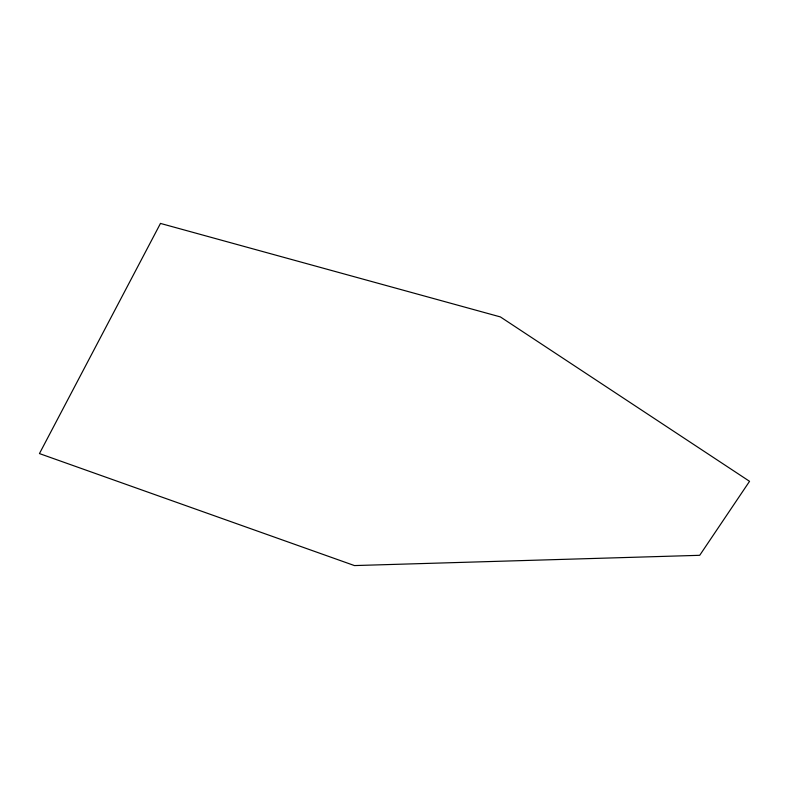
<?xml version="1.0" encoding="UTF-8"?>
<svg xmlns="http://www.w3.org/2000/svg" width="789" height="789" viewBox="0 0 789 789"><rect width="100%" height="100%" fill="white"/><g stroke="black" fill="none" stroke-linecap="round" stroke-linejoin="round"><path stroke-width="1.18" d="M160.473 223.425L39.45 453.576L354.458 565.575L699.715 555.308L749.55 481.32L500.394 316.922L160.473 223.425"/></g></svg>
